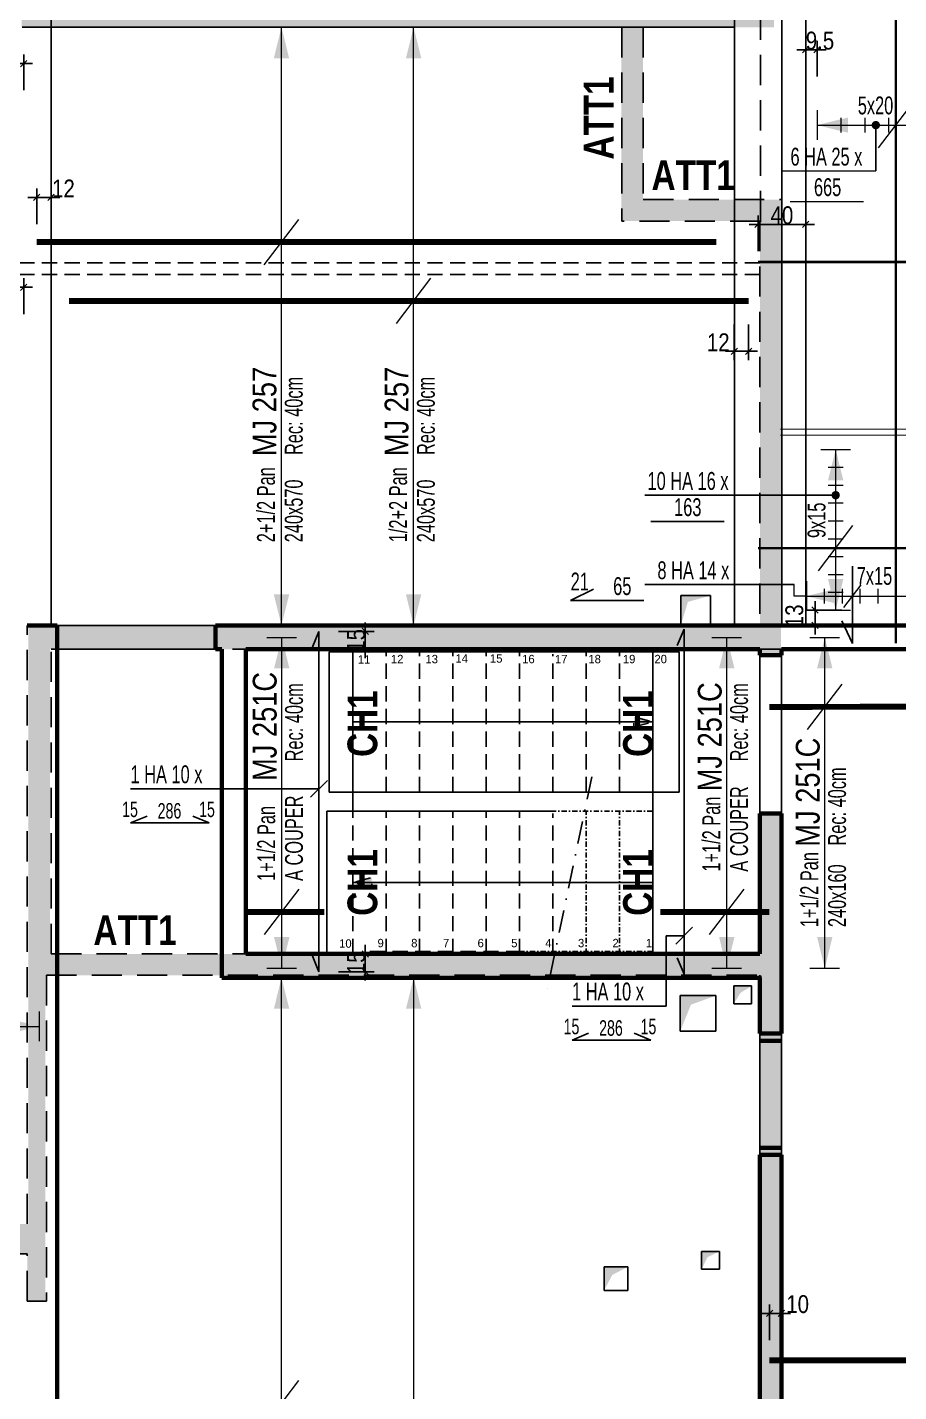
# Model space of a CAD drawing. Header units: millimetres. Extents: x 2049 to 26244, y -43633 to -34245.
# Drawn here: x 23980 to 24712, y -37307 to -36160 of the extents above; entities that cross this region are included whole.
import ezdxf
from ezdxf.enums import TextEntityAlignment as Align

# ---------------------------------------------------------------- set-up
doc = ezdxf.new("R2010")
doc.units = ezdxf.units.MM
doc.linetypes.add('CACHEX2', pattern=[19.05, 12.7, -6.35])
doc.linetypes.add('TIRETPT2', pattern=[12.7, 6.35, -3.175, 0, -3.175])
for name, color, linetype in [('01_ARMA_INF', 50, 'Continuous'), ('01_cote_gen', 4, 'Continuous'), ('01_linteaux', 2, 'Continuous'), ('01_murs_sup', 2, 'CACHEX2'), ('01_resv', 32, 'Continuous'), ('01_texte', 230, 'Continuous'), ('AA_COTES', 2, 'Continuous')]:
    doc.layers.add(name, color=color, linetype=linetype)
doc.layers.add('01_murs_coup', color=5, linetype='Continuous', lineweight=60)
doc.styles.add('Eurostile', font='')
doc.styles.add('PATIO', font='ARIALN.TTF')
doc.styles.add('STYLE2', font='ARIALN.TTF')
doc.styles.add('Titre', font='ariblk.ttf')
doc.styles.get('Eurostile').set_extended_font_data('Eurostile')
doc.dimstyles.new('JB50', dxfattribs={"dimscale": 0.1, "dimtxt": 150, "dimasz": 15, "dimexe": 0.1, "dimexo": 0.1, "dimgap": 0.09, "dimtad": 1, "dimdec": 1, "dimdsep": 46, "dimtxsty": 'STYLE2', "dimblk1": 'BOND_G', "dimblk2": 'BOND_D', "dimsah": 1, "dimcen": 1.5, "dimdle": 0.01, "dimse1": 1, "dimse2": 1, "dimclrd": 4, "dimclre": 2, "dimclrt": 6, "dimazin": 2, "dimtfac": 2.333333, "dimtdec": 1, "dimtix": 1, "dimtmove": 2, "dimatfit": 3, "dimldrblk": 'BOND_G', "dimfxl": 1, "dimtolj": 1, "dimtzin": 0, "dimarcsym": 0})

# ---------------------------------------------------------------- blocks, each defined once
blk = doc.blocks.new('BOND_G')
at = {"layer": 'AA_COTES', "color": 0}
for p, q in [((0, -5), (0, 15)), ((5, 0), (-5, 0)), ((1.77, 1.77), (-1.77, -1.77))]:
    blk.add_line(p, q, dxfattribs=at)
blk = doc.blocks.new('BOND_D')
at = {"layer": 'AA_COTES', "color": 0}
for p, q in [((5, 0), (-5, 0)), ((-1.77, -1.77), (1.77, 1.77)), ((0, 5), (0, -15))]:
    blk.add_line(p, q, dxfattribs=at)
blk = doc.blocks.new('*D9410')
at = {"layer": '01_cote_gen', "color": 4, "lineweight": -2, "transparency": 16777216}
blk.add_line((24635.2, -36179.1), (24641.8, -36179.1), dxfattribs=at)
at = {"layer": 'Defpoints', "color": 0, "transparency": 16777216}
for p in [(24643.3, -36179.1), (24643.3, -36230), (24633.7, -36362.5)]:
    blk.add_point(p, dxfattribs=at)
at = {"layer": '01_cote_gen', "color": 4, "lineweight": -2, "transparency": 16777216, "xscale": 1.5, "yscale": 1.5, "zscale": 1.5, "rotation": 180}
blk.add_blockref('BOND_G', (24633.7, -36179.1), dxfattribs=at)
at = {"layer": '01_cote_gen', "color": 4, "lineweight": -2, "transparency": 16777216, "xscale": 1.5, "yscale": 1.5, "zscale": 1.5}
blk.add_blockref('BOND_D', (24643.3, -36179.1), dxfattribs=at)
at = {"layer": '01_cote_gen', "color": 6, "transparency": 16777216, "insert": (24645.7, -36171.5), "char_height": 15, "attachment_point": 5, "style": 'STYLE2'}
blk.add_mtext('\\A1;9.5', dxfattribs=at)
blk = doc.blocks.new('*D9355')
at = {"layer": '01_cote_gen', "color": 4, "lineweight": -2, "transparency": 16777216}
blk.add_line((24641.5, -36661.5), (24641.5, -36651.5), dxfattribs=at)
at = {"layer": 'Defpoints', "color": 0, "transparency": 16777216}
for p in [(24641.5, -36650), (24641.5, -36650), (24742.3, -36663)]:
    blk.add_point(p, dxfattribs=at)
at = {"layer": '01_cote_gen', "color": 4, "lineweight": -2, "transparency": 16777216, "xscale": 1.5, "yscale": 1.5, "zscale": 1.5}
for name, p, rotation in [('BOND_D', (24641.5, -36650), 90), ('BOND_G', (24641.5, -36663), 270)]:
    blk.add_blockref(name, p, dxfattribs=dict(at, rotation=rotation))
at = {"layer": '01_cote_gen', "color": 6, "transparency": 16777216, "insert": (24624.2, -36654.9), "char_height": 15, "attachment_point": 5, "rotation": 90, "style": 'STYLE2'}
blk.add_mtext('\\A1;13', dxfattribs=at)
blk = doc.blocks.new('*D9415')
at = {"layer": '01_cote_gen', "color": 4, "lineweight": -2, "transparency": 16777216}
blk.add_line((24595.2, -36325.9), (24632.2, -36325.9), dxfattribs=at)
at = {"layer": 'Defpoints', "color": 0, "transparency": 16777216}
for p in [(24633.7, -36325.9), (24593.7, -36357.5), (24633.7, -36357.5)]:
    blk.add_point(p, dxfattribs=at)
at = {"layer": '01_cote_gen', "color": 4, "lineweight": -2, "transparency": 16777216, "xscale": 1.5, "yscale": 1.5, "zscale": 1.5, "rotation": 180}
blk.add_blockref('BOND_G', (24593.7, -36325.9), dxfattribs=at)
at = {"layer": '01_cote_gen', "color": 4, "lineweight": -2, "transparency": 16777216, "xscale": 1.5, "yscale": 1.5, "zscale": 1.5}
blk.add_blockref('BOND_D', (24633.7, -36325.9), dxfattribs=at)
at = {"layer": '01_cote_gen', "color": 6, "transparency": 16777216, "insert": (24613.7, -36318.3), "char_height": 15, "attachment_point": 5, "style": 'STYLE2'}
blk.add_mtext('\\A1;40', dxfattribs=at)
blk = doc.blocks.new('*D9437')
at = {"layer": '01_cote_gen', "color": 4, "lineweight": -2, "transparency": 16777216}
blk.add_line((24604.8, -37241.2), (24611.8, -37241.2), dxfattribs=at)
at = {"layer": 'Defpoints', "color": 0, "transparency": 16777216}
for p in [(24613.3, -37241.2), (24603.3, -37280.7), (24613.3, -37280.7)]:
    blk.add_point(p, dxfattribs=at)
at = {"layer": '01_cote_gen', "color": 4, "lineweight": -2, "transparency": 16777216, "xscale": 1.5, "yscale": 1.5, "zscale": 1.5, "rotation": 180}
blk.add_blockref('BOND_G', (24603.3, -37241.2), dxfattribs=at)
at = {"layer": '01_cote_gen', "color": 4, "lineweight": -2, "transparency": 16777216, "xscale": 1.5, "yscale": 1.5, "zscale": 1.5}
blk.add_blockref('BOND_D', (24613.3, -37241.2), dxfattribs=at)
at = {"layer": '01_cote_gen', "color": 6, "transparency": 16777216, "insert": (24626.9, -37233.5), "char_height": 15, "attachment_point": 5, "style": 'STYLE2'}
blk.add_mtext('\\A1;10', dxfattribs=at)
blk = doc.blocks.new('*D9389')
at = {"layer": '01_cote_gen', "color": 4, "lineweight": -2, "transparency": 16777216}
blk.add_line((23966.2, -36190.7), (23975.2, -36190.7), dxfattribs=at)
at = {"layer": 'Defpoints', "color": 0, "transparency": 16777216}
for p in [(23976.7, -36190.7), (23976.7, -36225.6), (23964.7, -36237.6)]:
    blk.add_point(p, dxfattribs=at)
at = {"layer": '01_cote_gen', "color": 4, "lineweight": -2, "transparency": 16777216, "xscale": 1.5, "yscale": 1.5, "zscale": 1.5, "rotation": 180}
blk.add_blockref('BOND_G', (23964.7, -36190.7), dxfattribs=at)
at = {"layer": '01_cote_gen', "color": 4, "lineweight": -2, "transparency": 16777216, "xscale": 1.5, "yscale": 1.5, "zscale": 1.5}
blk.add_blockref('BOND_D', (23976.7, -36190.7), dxfattribs=at)
at = {"layer": '01_cote_gen', "color": 6, "transparency": 16777216, "insert": (23951.5, -36183.2), "char_height": 15, "attachment_point": 5, "style": 'STYLE2'}
blk.add_mtext('\\A1;12', dxfattribs=at)
blk = doc.blocks.new('*D9439')
at = {"layer": '01_cote_gen', "color": 4, "lineweight": -2, "transparency": 16777216}
blk.add_line((23989.2, -36303.2), (23998.2, -36303.2), dxfattribs=at)
at = {"layer": 'Defpoints', "color": 0, "transparency": 16777216}
for p in [(23999.7, -36303.2), (23987.7, -36340.8), (23999.7, -36340.8)]:
    blk.add_point(p, dxfattribs=at)
at = {"layer": '01_cote_gen', "color": 4, "lineweight": -2, "transparency": 16777216, "xscale": 1.5, "yscale": 1.5, "zscale": 1.5, "rotation": 180}
blk.add_blockref('BOND_G', (23987.7, -36303.2), dxfattribs=at)
at = {"layer": '01_cote_gen', "color": 4, "lineweight": -2, "transparency": 16777216, "xscale": 1.5, "yscale": 1.5, "zscale": 1.5}
blk.add_blockref('BOND_D', (23999.7, -36303.2), dxfattribs=at)
at = {"layer": '01_cote_gen', "color": 6, "transparency": 16777216, "insert": (24010.1, -36295.7), "char_height": 15, "attachment_point": 5, "style": 'STYLE2'}
blk.add_mtext('\\A1;12', dxfattribs=at)
blk = doc.blocks.new('*D9390')
at = {"layer": '01_cote_gen', "color": 4, "lineweight": -2, "transparency": 16777216}
blk.add_line((23966.2, -36378.7), (23975.2, -36378.7), dxfattribs=at)
at = {"layer": 'Defpoints', "color": 0, "transparency": 16777216}
for p in [(23976.7, -36378.7), (23976.7, -36413.6), (23964.7, -36425.6)]:
    blk.add_point(p, dxfattribs=at)
at = {"layer": '01_cote_gen', "color": 4, "lineweight": -2, "transparency": 16777216, "xscale": 1.5, "yscale": 1.5, "zscale": 1.5, "rotation": 180}
blk.add_blockref('BOND_G', (23964.7, -36378.7), dxfattribs=at)
at = {"layer": '01_cote_gen', "color": 4, "lineweight": -2, "transparency": 16777216, "xscale": 1.5, "yscale": 1.5, "zscale": 1.5}
blk.add_blockref('BOND_D', (23976.7, -36378.7), dxfattribs=at)
at = {"layer": '01_cote_gen', "color": 6, "transparency": 16777216, "insert": (23951.5, -36371.1), "char_height": 15, "attachment_point": 5, "style": 'STYLE2'}
blk.add_mtext('\\A1;12', dxfattribs=at)
blk = doc.blocks.new('*D9448')
at = {"layer": '01_cote_gen', "color": 4, "lineweight": -2, "transparency": 16777216}
blk.add_line((24584.2, -36432.5), (24575.2, -36432.5), dxfattribs=at)
at = {"layer": 'Defpoints', "color": 0, "transparency": 16777216}
for p in [(24573.7, -36390.2), (24585.7, -36390.2), (24573.7, -36432.5)]:
    blk.add_point(p, dxfattribs=at)
at = {"layer": '01_cote_gen', "color": 4, "lineweight": -2, "transparency": 16777216, "xscale": 1.5, "yscale": 1.5, "zscale": 1.5, "rotation": 180}
blk.add_blockref('BOND_D', (24573.7, -36432.5), dxfattribs=at)
at = {"layer": '01_cote_gen', "color": 4, "lineweight": -2, "transparency": 16777216, "xscale": 1.5, "yscale": 1.5, "zscale": 1.5}
blk.add_blockref('BOND_G', (24585.7, -36432.5), dxfattribs=at)
at = {"layer": '01_cote_gen', "color": 6, "transparency": 16777216, "insert": (24560.2, -36425), "char_height": 15, "attachment_point": 5, "style": 'STYLE2'}
blk.add_mtext('\\A1;12', dxfattribs=at)
blk = doc.blocks.new('*D9455')
at = {"layer": '01_cote_gen', "color": 4, "lineweight": -2, "transparency": 16777216}
for p, q in [((24263.6, -36666.5), (24263.6, -36665)), ((24263.6, -36683), (24263.6, -36668)), ((24263.6, -36684.5), (24263.6, -36686))]:
    blk.add_line(p, q, dxfattribs=at)
at = {"layer": 'Defpoints', "color": 0, "transparency": 16777216}
for p in [(24224.7, -36668), (24263.6, -36668), (24224.7, -36683)]:
    blk.add_point(p, dxfattribs=at)
at = {"layer": '01_cote_gen', "color": 4, "lineweight": -2, "transparency": 16777216, "xscale": 1.5, "yscale": 1.5, "zscale": 1.5}
for name, p, rotation in [('BOND_D', (24263.6, -36668), 270), ('BOND_G', (24263.6, -36683), 90)]:
    blk.add_blockref(name, p, dxfattribs=dict(at, rotation=rotation))
at = {"layer": '01_cote_gen', "color": 6, "transparency": 16777216, "insert": (24256, -36675.5), "char_height": 15, "attachment_point": 5, "rotation": 90, "style": 'STYLE2'}
blk.add_mtext('\\A1;15', dxfattribs=at)
blk = doc.blocks.new('*D9405')
at = {"layer": '01_cote_gen', "color": 4, "lineweight": -2, "transparency": 16777216}
for p, q in [((24263.6, -36937.5), (24263.6, -36936)), ((24263.6, -36954), (24263.6, -36939)), ((24263.6, -36955.5), (24263.6, -36957))]:
    blk.add_line(p, q, dxfattribs=at)
at = {"layer": 'Defpoints', "color": 0, "transparency": 16777216}
for p in [(24224.7, -36939), (24263.6, -36939), (24224.7, -36954)]:
    blk.add_point(p, dxfattribs=at)
at = {"layer": '01_cote_gen', "color": 4, "lineweight": -2, "transparency": 16777216, "xscale": 1.5, "yscale": 1.5, "zscale": 1.5}
for name, p, rotation in [('BOND_D', (24263.6, -36939), 270), ('BOND_G', (24263.6, -36954), 90)]:
    blk.add_blockref(name, p, dxfattribs=dict(at, rotation=rotation))
at = {"layer": '01_cote_gen', "color": 6, "transparency": 16777216, "insert": (24256, -36946.5), "char_height": 15, "attachment_point": 5, "rotation": 90, "style": 'STYLE2'}
blk.add_mtext('\\A1;15', dxfattribs=at)

msp = doc.modelspace()

# ---------------------------------------------------------------- hatches: boundary and pattern name
at = {"layer": '01_murs_sup'}
h = msp.add_hatch(dxfattribs=at)
h.set_pattern_fill('DASH', color=256, scale=2.5, angle=135)
h.set_pattern_definition([(135, (9840.289, -22999.328), (-11.22532, 9e-16), [7.9375, -7.9375])])
h.paths.add_polyline_path([(21782.32, -36663.04), (21762.32, -36663.04), (21762.32, -37191.04), (23979.74, -37191.04), (23979.74, -37230.93), (23994.92, -37230.93), (23994.92, -36957.04), (24595.23, -36957.04), (24595.23, -37424.94), (24613.23, -37424.94), (24613.23, -36821.1), (24595.23, -36821.1), (24595.23, -36939.04), (23998.92, -36939.04), (23998.92, -36683.1), (24595.23, -36683.1), (24595.23, -36688.1), (24612.92, -36688.1), (24612.92, -36305.04), (24496.92, -36305.04), (24496.92, -36160.22), (24606.92, -36160.21), (24606.92, -36142.21), (23994.92, -36142.25), (23994.92, -35549.04), (24091.47, -35549.04), (24091.47, -35533.04), (23974.92, -35533.04), (23974.92, -36160.25), (24478.92, -36160.22), (24478.92, -36323.04), (24595.23, -36323.04), (24595.23, -36663.1), (23980.74, -36663.1), (23980.74, -37166.04), (23718.92, -37166.04), (23718.92, -36663.04), (23700.74, -36663.04), (23700.74, -37166.04), (23184.92, -37166.04), (23184.92, -36663.04), (23164.92, -36663.04), (23164.92, -37166.04), (22904.92, -37166.04), (22904.92, -36613.04), (22876.92, -36613.04), (22876.92, -36633.04), (22884.92, -36633.04), (22884.92, -37166.04), (22764.92, -37166.04), (22764.92, -36738.04), (22746.92, -36738.04), (22746.92, -37166.04), (22626.92, -37166.04), (22626.92, -36633.04), (22774.92, -36633.04), (22774.92, -36613.04), (22608.92, -36613.04), (22608.92, -37166.04), (22359.19, -37166.04), (22359.19, -36663.04), (22339.19, -36663.04), (22339.19, -37166.04), (21782.32, -37166.04)])
for points in [[(24489.38, -36748.3), (24505.26, -36744.04), (24489.38, -36739.79)], [(24269.13, -36883.3), (24253.26, -36879.04), (24269.13, -36874.79)]]:
    msp.add_hatch(color=256, dxfattribs=at).paths.add_polyline_path(points)

# ---------------------------------------------------------------- linework, layer by layer
at = {"layer": '01_ARMA_INF', "linetype": 'Continuous', "lineweight": 0, "const_width": 5, "flags": 128}
for points in [[(24558.68, -36340.64), (23987.71, -36340.8)], [(24585.74, -36390.16), (24014.77, -36390.33)], [(24752.26, -36731.28), (24603.26, -36731.44)], [(24229.38, -36903.75), (24163.25, -36903.75)], [(24603.26, -36903.75), (24511.56, -36903.75)], [(25148.22, -37280.52), (24603.26, -37280.68)]]:
    msp.add_lwpolyline(points, dxfattribs=at)
at = {"layer": '01_cote_gen'}
for q in [(24672.89, -36613.04), (24663.9, -36659.07)]:
    msp.add_line((24672.89, -36678.04), q, dxfattribs=at)
at = {"layer": '01_linteaux'}
for p, q in [((24573.74, -36663), (24573.74, -35982.04)), ((23999.74, -36062.04), (23999.74, -36663)), ((24613.74, -36663), (24613.74, -36062.04)), ((24633.74, -36062.04), (24633.74, -36663)), ((23999.74, -36160.25), (24573.74, -36160.21)), ((24137.74, -36663), (24004.74, -36663)), ((24137.74, -36683), (24004.74, -36683)), ((24233.26, -36685.04), (24527.26, -36685.04)), ((24233.26, -36803.04), (24233.26, -36685.04)), ((24253.26, -36819.04), (24253.26, -36685.04)), ((24505.26, -36939.04), (24505.26, -36683)), ((24527.26, -36803.04), (24527.26, -36685.04)), ((24595.26, -36821), (24595.26, -36688)), ((24613.26, -36821), (24613.26, -36688)), ((24527.26, -36803.04), (24233.26, -36803.04)), ((24231.26, -36939.04), (24231.26, -36819.04)), ((24263.27, -36819.04), (24231.26, -36819.04)), ((24263.27, -36819.04), (24419.59, -36819.04)), ((24595.26, -37006.03), (24595.26, -37108.03)), ((24613.26, -37006.03), (24613.26, -37108.03))]:
    msp.add_line(p, q, dxfattribs=at)
at = {"layer": '01_linteaux', "linetype": 'TIRETPT2', "ltscale": 3}
msp.add_line((24453.99, -36790.33), (24416.58, -36968.45), dxfattribs=at)
at = {"layer": '01_linteaux', "linetype": 'TIRETPT2', "ltscale": 0.7}
for p, q in [((24419.59, -36819.04), (24505.26, -36819.04)), ((24449.26, -36939.04), (24449.26, -36819.04)), ((24477.26, -36939.04), (24477.26, -36819.04)), ((24505.26, -36937.04), (24394.61, -36937.04))]:
    msp.add_line(p, q, dxfattribs=at)
at = {"layer": '01_linteaux', "flags": 128}
msp.add_lwpolyline([(24505.26, -36744.04), (24253.26, -36744.04)], dxfattribs=at)
at = {"layer": '01_linteaux'}
msp.add_lwpolyline([(24505.26, -36879.04), (24253.26, -36879.04)], dxfattribs=at)
at = {"layer": '01_murs_coup'}
for p, q in [((23979.74, -36663.1), (24004.74, -36663.1)), ((24004.8, -37823.05), (24004.74, -36663)), ((24137.74, -36663), (24742.26, -36663)), ((24137.74, -36663), (24742.26, -36663)), ((24137.74, -36683), (24137.74, -36663)), ((24137.74, -36683), (24143.25, -36683)), ((24137.74, -36683), (24143.25, -36683)), ((24143.25, -36959.04), (24143.25, -36683)), ((24143.25, -36959.04), (24143.25, -36683)), ((24163.25, -36939.04), (24163.25, -36683)), ((24163.25, -36939.04), (24163.25, -36683)), ((24163.25, -36683), (24595.26, -36683)), ((24163.25, -36683), (24595.26, -36683)), ((24595.26, -36683), (24595.26, -36688)), ((24613.26, -36683), (24613.26, -36688)), ((24613.26, -36683), (24742.26, -36683)), ((24613.26, -36683), (24742.26, -36683)), ((24613.26, -36688), (24595.26, -36688)), ((24613.26, -36821), (24595.26, -36821)), ((24595.26, -36939.04), (24595.26, -36821)), ((24613.26, -36821), (24595.26, -36821)), ((24613.26, -37006.03), (24613.26, -36821)), ((24163.25, -36939.04), (24595.26, -36939.04)), ((24143.25, -36959.04), (24596.47, -36959.04)), ((24143.25, -36959.04), (24595.26, -36959.04)), ((24595.26, -37006.03), (24595.26, -36959.04)), ((24613.26, -37006.03), (24595.26, -37006.03)), ((24613.26, -37012.03), (24595.26, -37012.03)), ((24613.26, -37102.03), (24595.26, -37102.03)), ((24613.26, -37108.03), (24595.26, -37108.03)), ((24595.32, -37823.05), (24595.26, -37108.03)), ((24613.26, -37108.03), (24613.26, -37495.04))]:
    msp.add_line(p, q, dxfattribs=at)
at = {"layer": '01_murs_sup', "ltscale": 2}
for p, q in [((24595.57, -36323.04), (24595.57, -36062.04)), ((23975.47, -36160.25), (24479.26, -36160.22)), ((24479.26, -36160.22), (24479.26, -36323.04)), ((24497.26, -36160.22), (24497.26, -36305.04)), ((24497.26, -36305.04), (24613.26, -36305.04)), ((24595.57, -36323.04), (24479.26, -36323.04)), ((24595.26, -36323.04), (24595.26, -36663)), ((23979.74, -36663.02), (24595.57, -36662.92)), ((23979.74, -37166.04), (23979.74, -36663.1)), ((23999.74, -36939.04), (23999.74, -36683)), ((23999.74, -36683), (24595.26, -36683)), ((24595.36, -36683), (24613.26, -36683)), ((24595.26, -36821), (24613.26, -36821)), ((24595.26, -36939.04), (24595.26, -36821)), ((24595.36, -36821), (24613.26, -36821)), ((24613.26, -36821), (24613.26, -37424.94)), ((23999.74, -36939.04), (24595.26, -36939.04)), ((23995.74, -36957.04), (23995.74, -37230.93)), ((23995.74, -36957.04), (24596.57, -36957.04)), ((24595.26, -36957.04), (24595.26, -37424.94)), ((23979.74, -37191.04), (21762.74, -37191.05)), ((23979.74, -37230.93), (23979.74, -37191.04)), ((23979.74, -37230.93), (23995.74, -37230.93))]:
    msp.add_line(p, q, dxfattribs=at)
at = {"layer": '01_murs_sup'}
for p, q in [((24595.26, -36358.07), (20572.74, -36358.04)), ((24595.26, -36368.07), (20572.74, -36368.04)), ((24281.26, -36803.04), (24281.26, -36685.04)), ((24309.26, -36803.04), (24309.26, -36685.04)), ((24337.26, -36803.04), (24337.26, -36685.04)), ((24365.26, -36803.04), (24365.26, -36685.04)), ((24393.26, -36803.04), (24393.26, -36685.04)), ((24449.26, -36803.04), (24449.26, -36685.04)), ((24477.26, -36803.04), (24477.26, -36685.04)), ((24421.26, -36803.04), (24421.26, -36687)), ((24253.26, -36939.04), (24253.26, -36819.04)), ((24281.26, -36939.04), (24281.26, -36819.04)), ((24309.26, -36939.04), (24309.26, -36819.04)), ((24337.26, -36939.04), (24337.26, -36819.04)), ((24365.26, -36939.04), (24365.26, -36819.04)), ((24393.26, -36939.04), (24393.26, -36819.04)), ((24421.26, -36939.04), (24421.26, -36821)), ((24394.61, -36937.04), (24263.27, -36937.04))]:
    msp.add_line(p, q, dxfattribs=at)
at = {"layer": '01_murs_sup', "flags": 128}
for points in [[(24489.38, -36748.3), (24505.26, -36744.04), (24489.38, -36739.79)], [(24269.13, -36883.3), (24253.26, -36879.04), (24269.13, -36874.79)]]:
    msp.add_lwpolyline(points, close=True, dxfattribs=at)
at = {"layer": '01_resv'}
for p, q in [((24528.74, -36663), (24528.74, -36637.9)), ((24528.74, -36637.9), (24553.74, -36637.9)), ((24553.74, -36637.9), (24528.74, -36637.9)), ((24553.74, -36637.9), (24541.24, -36637.9)), ((24541.24, -36637.9), (24553.74, -36637.9)), ((24553.74, -36637.9), (24553.74, -36663)), ((24553.74, -36663), (24528.74, -36663)), ((24573.24, -36981.02), (24573.24, -36966.02)), ((24573.24, -36966.02), (24588.24, -36966.02)), ((24573.24, -36981.01), (24573.24, -36966.02)), ((24588.24, -36966.02), (24588.24, -36981.01)), ((24528.23, -37004.06), (24528.23, -36974.06)), ((24528.23, -36974.06), (24558.23, -36974.06)), ((24558.23, -36974.06), (24528.23, -36974.06)), ((24558.23, -36974.06), (24543.23, -36974.06)), ((24543.23, -36974.06), (24558.23, -36974.06)), ((24558.23, -36974.06), (24558.23, -37004.06)), ((24588.24, -36981.01), (24573.24, -36981.01)), ((24558.23, -37004.06), (24528.23, -37004.06)), ((24546.21, -37204.07), (24546.21, -37189.07)), ((24546.21, -37189.07), (24561.21, -37189.07)), ((24546.21, -37204.06), (24546.22, -37189.07)), ((24561.21, -37189.07), (24561.21, -37204.06)), ((24464.23, -37222.04), (24464.23, -37202.04)), ((24464.23, -37202.04), (24484.23, -37202.04)), ((24484.23, -37202.04), (24464.23, -37202.04)), ((24474.23, -37202.04), (24474.23, -37202.04)), ((24474.23, -37202.04), (24484.23, -37202.04)), ((24484.23, -37202.04), (24484.23, -37222.04)), ((24561.21, -37204.06), (24546.21, -37204.06)), ((24484.23, -37222.04), (24464.23, -37222.04))]:
    msp.add_line(p, q, dxfattribs=at)
for points in [[(24528.74, -36663), (24528.74, -36637.9), (24534.73, -36643.14)], [(24528.74, -36637.9), (24553.74, -36637.9), (24534.73, -36643.14)], [(24573.24, -36981.01), (24573.24, -36966.02), (24578.98, -36971.7)], [(24573.24, -36966.02), (24588.24, -36966.02), (24578.98, -36971.7)], [(24528.23, -37004.06), (24528.23, -36974.06), (24537.27, -36981.74)], [(24528.23, -36974.06), (24558.23, -36974.06), (24537.27, -36981.74)], [(24546.21, -37204.07), (24546.22, -37189.07), (24551.28, -37193.97)], [(24546.22, -37189.07), (24561.21, -37189.07), (24551.28, -37193.97)], [(24464.23, -37222.04), (24464.23, -37202.04), (24471.14, -37208.93)], [(24464.23, -37202.04), (24484.23, -37202.04), (24471.14, -37208.93)]]:
    msp.add_solid(points, dxfattribs=at)
at = {"layer": '01_texte', "linetype": 'Continuous', "lineweight": 0}
for p, q in [((24180.81, -36160.23), (24205.77, -36160.23)), ((24193.29, -36663), (24193.29, -36160.23)), ((24291.8, -36160.23), (24316.76, -36160.23)), ((24304.28, -36663), (24304.28, -36160.23)), ((24694.95, -36261.49), (24723.96, -36223.42)), ((24643.26, -36229.97), (24643.26, -36254.93)), ((24643.26, -36236.21), (24643.26, -36248.69)), ((24663.26, -36236.21), (24663.26, -36248.69)), ((24663.26, -36236.21), (24663.26, -36248.69)), ((24683.26, -36236.21), (24683.26, -36248.69)), ((24703.26, -36236.21), (24703.26, -36248.69)), ((24643.26, -36242.45), (24743.26, -36242.45)), ((24613.74, -36280.96), (24692.58, -36280.96)), ((24620.49, -36306.59), (24682.18, -36306.59)), ((24178.78, -36359.78), (24207.79, -36321.7)), ((24289.77, -36409.28), (24318.78, -36371.21)), ((24646.38, -36515.04), (24671.34, -36515.04)), ((24658.86, -36650.04), (24658.86, -36515.04)), ((24652.62, -36530.04), (24665.1, -36530.04)), ((24652.62, -36545.04), (24665.1, -36545.04)), ((24652.62, -36560.04), (24665.1, -36560.04)), ((24644.36, -36617), (24673.36, -36578.93)), ((24652.62, -36575.04), (24665.1, -36575.04)), ((24652.62, -36590.04), (24665.1, -36590.04)), ((24652.62, -36605.04), (24665.1, -36605.04)), ((24624.13, -36638.35), (24624.13, -36628.61)), ((24634.26, -36625.87), (24634.26, -36650.83)), ((24652.62, -36620.04), (24665.1, -36620.04)), ((24665.64, -36647.87), (24680.14, -36628.83)), ((24634.26, -36638.35), (24624.13, -36638.35)), ((24634.26, -36632.11), (24634.26, -36644.59)), ((24634.26, -36638.35), (24739.26, -36638.35)), ((24649.26, -36632.11), (24649.26, -36644.59)), ((24652.62, -36635.04), (24665.1, -36635.04)), ((24664.26, -36632.11), (24664.26, -36644.59)), ((24679.26, -36632.11), (24679.26, -36644.59)), ((24694.26, -36632.11), (24694.26, -36644.59)), ((24709.26, -36632.11), (24709.26, -36644.59)), ((24709.26, -36632.11), (24709.26, -36644.59)), ((24646.38, -36650.04), (24671.34, -36650.04)), ((24180.81, -36663), (24205.77, -36663)), ((24291.8, -36663), (24316.76, -36663)), ((24181.03, -36673), (24205.99, -36673)), ((24193.51, -36951.04), (24193.51, -36673)), ((24554.9, -36673), (24579.86, -36673)), ((24567.38, -36951.04), (24567.38, -36673)), ((24637.23, -36673), (24662.19, -36673)), ((24649.71, -36951.04), (24649.71, -36673)), ((24635.21, -36750.39), (24664.22, -36712.32)), ((24179, -36922.71), (24208.01, -36884.64)), ((24552.88, -36922.71), (24581.89, -36884.64)), ((24180.87, -36959.04), (24205.83, -36959.04)), ((24181.03, -36951.04), (24205.99, -36951.04)), ((24193.35, -37833.05), (24193.35, -36959.04)), ((24291.86, -36959.04), (24316.82, -36959.04)), ((24304.34, -37833.05), (24304.34, -36959.04)), ((24554.9, -36951.04), (24579.86, -36951.04)), ((24637.23, -36951.04), (24662.19, -36951.04)), ((23989.74, -36987.45), (23989.74, -37012.41)), ((23709.74, -36999.93), (23989.74, -36999.93)), ((24178.84, -37335.65), (24207.85, -37297.58))]:
    msp.add_line(p, q, dxfattribs=at)
at = {"layer": '01_texte', "ltscale": 5}
for p, q in [((24692.58, -36280.96), (24692.58, -36242.45)), ((24658.86, -36553.49), (24498.55, -36553.49)), ((24503.49, -36575.54), (24565.18, -36575.54)), ((24498.55, -36628.61), (24624.13, -36628.61)), ((24435.96, -36641.9), (24455.35, -36632.5)), ((24435.96, -36641.9), (24497.65, -36641.9)), ((24224.74, -36800.29), (24066.51, -36800.29)), ((24217.67, -36807.36), (24231.82, -36793.22)), ((24516.52, -36982.86), (24437.4, -36982.86))]:
    msp.add_line(p, q, dxfattribs=at)
at = {"layer": '01_texte'}
for p, q in [((24224.74, -36668), (24218.92, -36681.82)), ((24224.74, -36668), (24224.74, -36954.04)), ((24531.58, -36666), (24525.75, -36679.82)), ((24531.58, -36666), (24531.58, -36956.04)), ((24066.51, -36828.98), (24080.33, -36823.15)), ((24132.6, -36828.98), (24118.78, -36823.15)), ((24132.6, -36828.98), (24066.51, -36828.98)), ((24516.52, -36982.86), (24516.52, -36923.78)), ((24516.52, -36923.78), (24531.58, -36923.78)), ((24524.51, -36930.85), (24538.65, -36916.71)), ((24224.74, -36954.04), (24218.92, -36940.22)), ((24531.58, -36956.04), (24525.75, -36942.22)), ((24437.4, -37011.55), (24451.22, -37005.72)), ((24503.49, -37011.55), (24489.67, -37005.72)), ((24503.49, -37011.55), (24437.4, -37011.55))]:
    msp.add_line(p, q, dxfattribs=at)
for points, const_width in [([(24709.45, -36678.04), (24709.45, -36012.04)], 2), ([(25360.26, -36357.5), (24593.74, -36357.5)], 2), ([(24612.26, -36498.04), (25137.26, -36498.04)], 1), ([(24612.26, -36503.04), (25137.26, -36503.04)], 1), ([(24757.26, -36597.96), (24593.74, -36597.96)], 2)]:
    msp.add_lwpolyline(points, dxfattribs=dict(at, const_width=const_width))
at = {"layer": '01_texte', "ltscale": 5, "const_width": 3.5}
for points in [[(24690.83, -36242.45, 1), (24694.33, -36242.45, 1)], [(24657.11, -36553.49, 1), (24660.61, -36553.49, 1)]]:
    msp.add_lwpolyline(points, format="xyb", close=True, dxfattribs=at)
at = {"layer": '01_texte', "linetype": 'Continuous', "lineweight": 0}
for points in [[(24193.29, -36160.23), (24186.83, -36186.32), (24193.29, -36186.32)], [(24193.29, -36160.23), (24199.75, -36186.32), (24193.29, -36186.32)], [(24304.28, -36160.23), (24297.82, -36186.32), (24304.28, -36186.32)], [(24304.28, -36160.23), (24310.74, -36186.32), (24304.28, -36186.32)], [(24643.26, -36242.45), (24669.35, -36235.99), (24669.35, -36242.45)], [(24643.26, -36242.45), (24669.35, -36248.91), (24669.35, -36242.45)], [(24658.86, -36515.04), (24652.4, -36541.14), (24658.86, -36541.14)], [(24658.86, -36515.04), (24665.32, -36541.14), (24658.86, -36541.14)], [(24658.86, -36650.04), (24652.4, -36623.95), (24658.86, -36623.95)], [(24658.86, -36650.04), (24665.32, -36623.95), (24658.86, -36623.95)], [(24193.29, -36663), (24186.83, -36636.9), (24193.29, -36636.9)], [(24193.29, -36663), (24199.75, -36636.9), (24193.29, -36636.9)], [(24304.28, -36663), (24297.82, -36636.9), (24304.28, -36636.9)], [(24304.28, -36663), (24310.74, -36636.9), (24304.28, -36636.9)], [(24634.26, -36638.35), (24660.35, -36631.89), (24660.35, -36638.35)], [(24634.26, -36638.35), (24660.35, -36644.81), (24660.35, -36638.35)], [(24193.51, -36673), (24187.05, -36699.09), (24193.51, -36699.09)], [(24193.51, -36673), (24199.97, -36699.09), (24193.51, -36699.09)], [(24567.38, -36673), (24560.92, -36699.09), (24567.38, -36699.09)], [(24567.38, -36673), (24573.84, -36699.09), (24567.38, -36699.09)], [(24649.71, -36673), (24643.25, -36699.09), (24649.71, -36699.09)], [(24649.71, -36673), (24656.17, -36699.09), (24649.71, -36699.09)], [(24193.51, -36951.04), (24187.05, -36924.95), (24193.51, -36924.95)], [(24193.51, -36951.04), (24199.97, -36924.95), (24193.51, -36924.95)], [(24567.38, -36951.04), (24560.92, -36924.95), (24567.38, -36924.95)], [(24567.38, -36951.04), (24573.84, -36924.95), (24567.38, -36924.95)], [(24649.71, -36951.04), (24643.25, -36924.95), (24649.71, -36924.95)], [(24649.71, -36951.04), (24656.17, -36924.95), (24649.71, -36924.95)], [(24193.35, -36959.04), (24186.89, -36985.14), (24193.35, -36985.14)], [(24193.35, -36959.04), (24199.81, -36985.14), (24193.35, -36985.14)], [(24304.34, -36959.04), (24297.88, -36985.14), (24304.34, -36985.14)], [(24304.34, -36959.04), (24310.8, -36985.14), (24304.34, -36985.14)], [(23989.74, -36999.93), (23963.64, -36993.47), (23963.64, -36999.93)], [(23989.74, -36999.93), (23963.64, -37006.39), (23963.64, -36999.93)]]:
    msp.add_solid(points, dxfattribs=at)

# ---------------------------------------------------------------- texts
at = {"layer": '01_murs_sup', "style": 'Eurostile'}
for s, height, p in [('11', 7.059, (24257.41, -36695.15)), ('12', 7.059, (24285.24, -36694.76)), ('13', 7.059, (24314.24, -36694.76)), ('14', 7.059, (24339.41, -36694.28)), ('15', 7.059, (24368.41, -36694.28)), ('16', 7.059, (24395.49, -36694.76)), ('17', 7.059, (24423.06, -36694.76)), ('18', 7.059, (24451.1, -36694.76)), ('19', 7.059, (24480.1, -36694.76)), ('20', 7.059, (24506.61, -36694.76)), ('10', 7.059, (24241.71, -36933.86)), ('9', 7.06, (24273.98, -36933.47)), ('8', 7.06, (24302.24, -36933.47)), ('7', 7.06, (24329, -36933.47)), ('6', 7.06, (24358, -36933.47)), ('5', 7.06, (24386.25, -36933.47)), ('4', 7.06, (24414.88, -36933.47)), ('3', 7.06, (24442.39, -36933.47)), ('2', 7.06, (24471.39, -36933.47)), ('1', 7.06, (24499.39, -36933.47))]:
    msp.add_text(s, height=height, dxfattribs=at).set_placement(p)
at = {"layer": '01_texte', "style": 'Titre', "width": 0.7}
for s, rotation, p in [('ATT1', 90, (24479.74, -36236.41)), ('ATT1', 0, (24539.15, -36304.45)), ('CH1', 90, (24281.26, -36745.51)), ('CH1', 90, (24512.79, -36745.51)), ('CH1', 90, (24281.26, -36879.04)), ('CH1', 90, (24512.79, -36879.04)), ('ATT1', 0, (24070.27, -36939.04))]:
    msp.add_text(s, height=25, rotation=rotation, dxfattribs=at).set_placement(p, align=Align.BOTTOM_CENTER)
at = {"layer": '01_texte', "ltscale": 5, "style": 'PATIO', "width": 0.8}
for s, height, p in [('5x20', 15, (24677.44, -36233.39)), ('7x15', 15, (24676.55, -36628.83)), ('1 HA 10 x', 15, (24066.51, -36795.58)), ('15', 13, (24059.4, -36824.03)), ('286', 13, (24089.25, -36825.27)), ('15', 13, (24124.06, -36824.03)), ('1 HA 10 x', 15, (24437.4, -36978.16)), ('15', 13, (24430.3, -37006.6)), ('286', 13, (24460.14, -37007.84)), ('15', 13, (24494.96, -37006.6))]:
    msp.add_text(s, height=height, dxfattribs=at).set_placement(p)
for s, p in [('6 HA 25 x ', (24653.01, -36280.96)), ('665', (24652.08, -36306.59)), ('10 HA 16 x', (24534.83, -36553.49)), ('163', (24534.62, -36575.54)), ('8 HA 14 x', (24539.3, -36628.61)), ('21', (24443.88, -36638.06)), ('65', (24479.59, -36641.9))]:
    msp.add_text(s, height=15, dxfattribs=at).set_placement(p, align=Align.BOTTOM_CENTER)
at = {"layer": '01_texte', "ltscale": 5, "style": 'PATIO'}
for s, p in [('MJ 257', (24188.96, -36520.71)), ('MJ 257', (24299.95, -36520.71)), ('MJ 251C', (24189.18, -36793.7)), ('MJ 251C', (24563.05, -36802.39)), ('MJ 251C', (24645.39, -36848.97))]:
    msp.add_text(s, height=20, rotation=90, dxfattribs=at).set_placement(p)
at = {"layer": '01_texte', "ltscale": 5, "style": 'PATIO', "width": 0.8}
for s, p in [('Rec: 40cm', (24211.08, -36519.72)), ('Rec: 40cm', (24322.08, -36519.72)), ('2+1/2 Pan', (24187.75, -36593.05)), ('1/2+2 Pan', (24298.74, -36593.05)), ('240x570', (24211.08, -36593.05)), ('240x570', (24322.08, -36593.05)), ('9x15', (24650.27, -36589.51)), ('Rec: 40cm', (24211.3, -36777.22)), ('Rec: 40cm', (24585.18, -36777.22)), ('Rec: 40cm', (24667.51, -36847.97)), ('A COUPER', (24585.18, -36869.94)), ('A COUPER', (24211.3, -36877.73)), ('1+1/2 Pan', (24561.85, -36869.94)), ('1+1/2 Pan', (24187.97, -36877.73)), ('1+1/2 Pan', (24644.18, -36916.52)), ('240x160', (24667.51, -36916.52))]:
    msp.add_text(s, height=15, rotation=90, dxfattribs=at).set_placement(p)

# ---------------------------------------------------------------- dimensions: what is measured, and where the dimension line sits
at = {"layer": '01_cote_gen'}
for base, p1, p2, picture, middle in [((24643.26, -36179.15), (24633.74, -36362.52), (24643.26, -36229.97), '*D9410', (24645.7, -36171.48)), ((23976.74, -36190.7), (23964.74, -36237.6), (23976.74, -36225.6), '*D9389', (23951.49, -36183.16)), ((23999.74, -36303.2), (23987.71, -36340.8), (23999.74, -36340.8), '*D9439', (24010.08, -36295.66)), ((23976.74, -36378.68), (23964.74, -36425.58), (23976.74, -36413.58), '*D9390', (23951.49, -36371.14)), ((24573.74, -36432.5), (24585.74, -36390.16), (24573.74, -36390.16), '*D9448', (24560.21, -36424.96)), ((24613.26, -37241.18), (24603.26, -37280.68), (24613.26, -37280.68), '*D9437', (24626.89, -37233.51))]:
    dim = msp.add_linear_dim(base=base, p1=p1, p2=p2, dimstyle='JB50', dxfattribs=at)
    dim.commit()
    dim.dimension.update_dxf_attribs({"geometry": picture, "text_midpoint": middle, "dimtype": 160})
dim = msp.add_linear_dim(base=(24633.74, -36325.94), p1=(24593.74, -36357.5), p2=(24633.74, -36357.5), dimstyle='JB50', dxfattribs=at)
dim.commit()
dim.dimension.update_dxf_attribs({"geometry": '*D9415', "text_midpoint": (24613.74, -36318.27)})
dim = msp.add_linear_dim(base=(24641.52, -36650.04), p1=(24742.26, -36663), p2=(24641.52, -36650.04), angle=90, dimstyle='JB50', dxfattribs=at)
dim.commit()
dim.dimension.update_dxf_attribs({"geometry": '*D9355', "text_midpoint": (24624.21, -36654.93), "dimtype": 160})
for base, p1, p2, picture, middle in [((24263.63, -36668), (24224.74, -36683), (24224.74, -36668), '*D9455', (24255.96, -36675.5)), ((24263.63, -36939.04), (24224.74, -36954.04), (24224.74, -36939.04), '*D9405', (24255.96, -36946.54))]:
    dim = msp.add_linear_dim(base=base, p1=p1, p2=p2, angle=90, dimstyle='JB50', dxfattribs=at)
    dim.commit()
    dim.dimension.update_dxf_attribs({"geometry": picture, "text_midpoint": middle})

doc.saveas('drawing.dxf')
